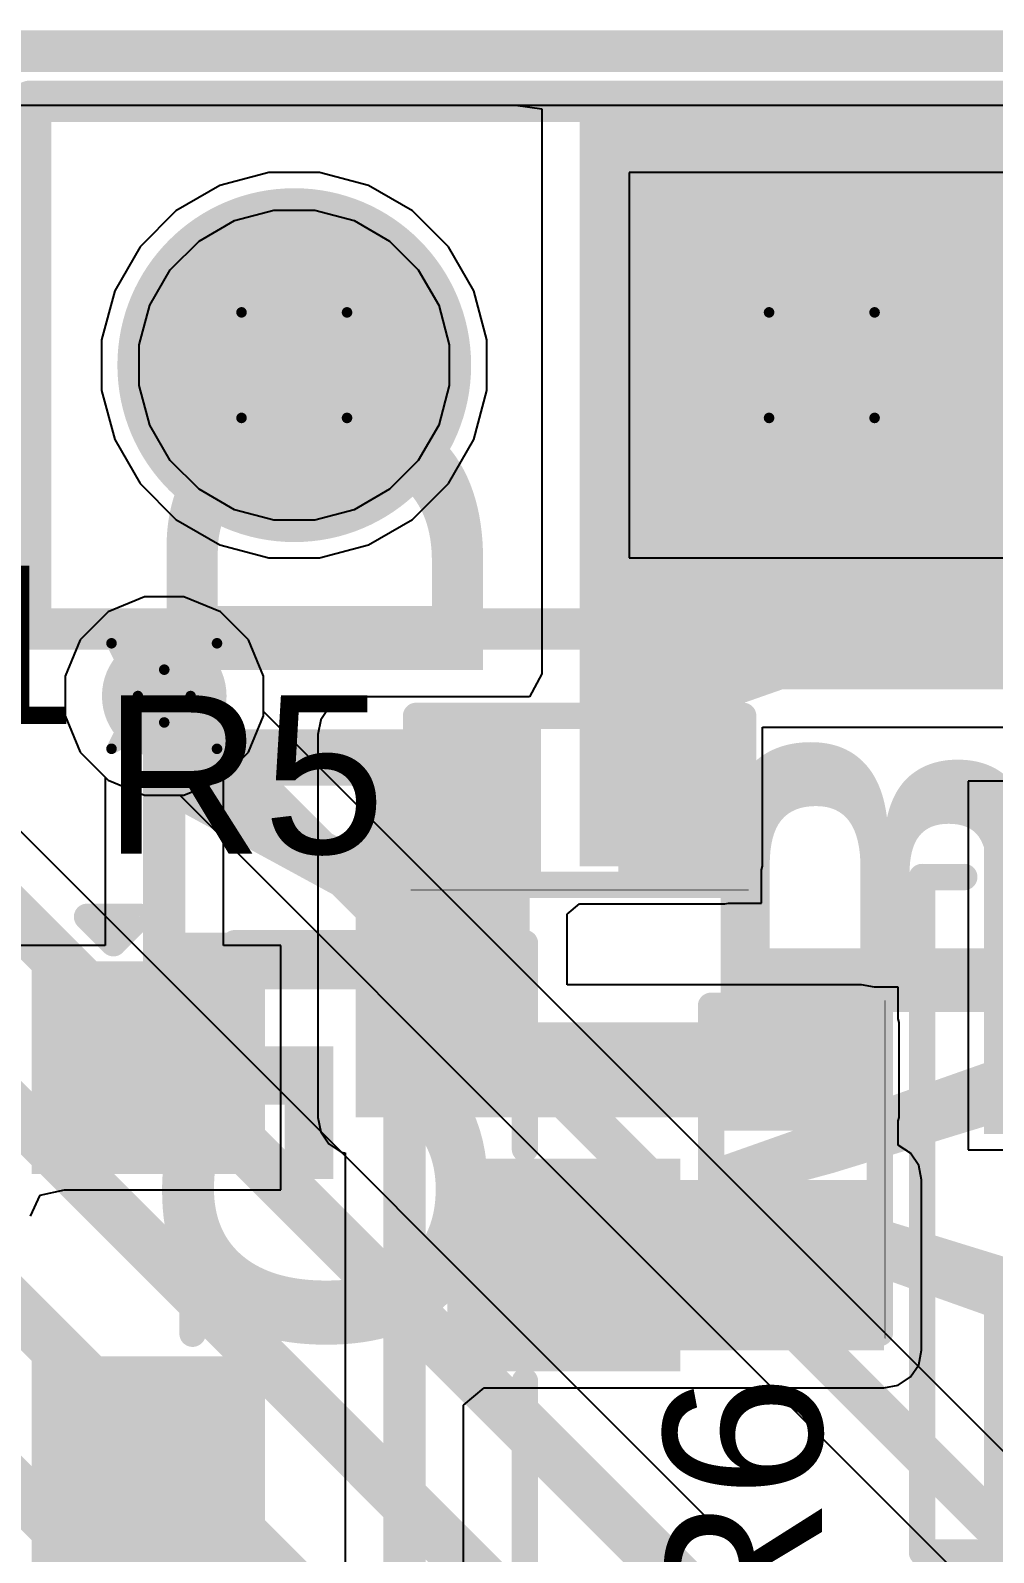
# Model space of a CAD drawing. Header units: inches. Extents: x -3 to 289, y -11 to 89.
# Drawn here: x 95.04 to 99.68, y 33.29 to 40.62 of the extents above; entities that cross this region are included whole.
import ezdxf

# ---------------------------------------------------------------- set-up
doc = ezdxf.new("R2010")
doc.units = ezdxf.units.IN
for name, color, linetype in [('Board Cutout', 216, 'Continuous'), ('Bottom Layer', 5, 'Continuous'), ('Bottom Overlay', 54, 'Continuous'), ('Bottom Solder', 6, 'Continuous'), ('Drill Drawing', 1, 'Continuous'), ('Layer 1', 16, 'Continuous'), ('Layer 2', 76, 'Continuous'), ('Multi-Layer', 9, 'Continuous'), ('Pad Holes', 156, 'Continuous'), ('Top Layer', 1, 'Continuous'), ('Top Overlay', 2, 'Continuous'), ('Top Paste', 8, 'Continuous'), ('Top Solder', 216, 'Continuous'), ('Via Holes', 16, 'Continuous')]:
    doc.layers.add(name, color=color, linetype=linetype)
doc.styles.add('Arial', font='', dxfattribs={"height": 0.2})
doc.styles.add('Arial_Bold', font='', dxfattribs={"height": 0.2})
doc.styles.get('Arial').set_extended_font_data('Arial')
doc.styles.get('Arial_Bold').set_extended_font_data('Arial', bold=True)

# ---------------------------------------------------------------- blocks, each defined once
blk = doc.blocks.new('R___0402_62')
at = {"layer": 'Top Layer'}
for points in [[(-0.6985, -0.3175), (-0.6985, 0.3175), (-0.2413, 0.3175), (-0.2413, -0.3175)], [(0.2413, -0.3175), (0.2413, 0.3175), (0.6985, 0.3175), (0.6985, -0.3175)]]:
    blk.add_hatch(color=1, dxfattribs=at).paths.add_polyline_path(points)
at = {"layer": 'Top Paste'}
for points in [[(-0.6985, -0.3175), (-0.6985, 0.3175), (-0.2413, 0.3175), (-0.2413, -0.3175)], [(0.2413, -0.3175), (0.2413, 0.3175), (0.6985, 0.3175), (0.6985, -0.3175)]]:
    blk.add_hatch(color=8, dxfattribs=at).paths.add_polyline_path(points)
at = {"layer": 'Top Solder'}
for points in [[(-0.7535, -0.3725), (-0.7535, 0.3725), (-0.1863, 0.3725), (-0.1863, -0.3725)], [(0.1863, -0.3725), (0.1863, 0.3725), (0.7535, 0.3725), (0.7535, -0.3725)]]:
    blk.add_hatch(color=216, dxfattribs=at).paths.add_polyline_path(points)
at = {"layer": 'Top Overlay'}
for points in [[(-0.7874, 0.4064, 0.127, 0.127, 0), (0.7874, 0.4064, 0.127, 0.127, 0)], [(-0.7874, 0.4064, 0.127, 0.127, 0), (-0.7874, -0.4064, 0.127, 0.127, 0)], [(0.7874, 0.4064, 0.127, 0.127, 0), (0.7874, -0.4064, 0.127, 0.127, 0)], [(-0.7874, -0.4064, 0.127, 0.127, 0), (0.7874, -0.4064, 0.127, 0.127, 0)], [(-0.8128, -0.4318, 0.00323, 0.00323, 0), (0.8128, -0.4318, 0.00323, 0.00323, 0)]]:
    blk.add_lwpolyline(points, format="xyseb", dxfattribs=at)
for points in [[(-0.8191, 0.4064, 0.0635, 0.0635, 1), (-0.7556, 0.4064, 0.0635, 0.0635, 1)], [(-0.8191, 0.4064, 0.0635, 0.0635, 1), (-0.7556, 0.4064, 0.0635, 0.0635, 1)], [(0.7556, 0.4064, 0.0635, 0.0635, 1), (0.8191, 0.4064, 0.0635, 0.0635, 1)], [(0.7556, 0.4064, 0.0635, 0.0635, 1), (0.8191, 0.4064, 0.0635, 0.0635, 1)], [(-0.8191, -0.4064, 0.0635, 0.0635, 1), (-0.7556, -0.4064, 0.0635, 0.0635, 1)], [(-0.8191, -0.4064, 0.0635, 0.0635, 1), (-0.7556, -0.4064, 0.0635, 0.0635, 1)], [(0.7556, -0.4064, 0.0635, 0.0635, 1), (0.8191, -0.4064, 0.0635, 0.0635, 1)], [(0.7556, -0.4064, 0.0635, 0.0635, 1), (0.8191, -0.4064, 0.0635, 0.0635, 1)], [(-0.8136, -0.4318, 0.00161, 0.00161, 1), (-0.812, -0.4318, 0.00161, 0.00161, 1)], [(0.812, -0.4318, 0.00161, 0.00161, 1), (0.8136, -0.4318, 0.00161, 0.00161, 1)]]:
    blk.add_lwpolyline(points, format="xyseb", close=True, dxfattribs=at)
blk = doc.blocks.new('R___0402_63')
at = {"layer": 'Top Layer'}
for points in [[(-0.6985, -0.3175), (-0.6985, 0.3175), (-0.2413, 0.3175), (-0.2413, -0.3175)], [(0.2413, -0.3175), (0.2413, 0.3175), (0.6985, 0.3175), (0.6985, -0.3175)]]:
    blk.add_hatch(color=1, dxfattribs=at).paths.add_polyline_path(points)
at = {"layer": 'Top Paste'}
for points in [[(-0.6985, -0.3175), (-0.6985, 0.3175), (-0.2413, 0.3175), (-0.2413, -0.3175)], [(0.2413, -0.3175), (0.2413, 0.3175), (0.6985, 0.3175), (0.6985, -0.3175)]]:
    blk.add_hatch(color=8, dxfattribs=at).paths.add_polyline_path(points)
at = {"layer": 'Top Solder'}
for points in [[(-0.7535, -0.3725), (-0.7535, 0.3725), (-0.1863, 0.3725), (-0.1863, -0.3725)], [(0.1863, -0.3725), (0.1863, 0.3725), (0.7535, 0.3725), (0.7535, -0.3725)]]:
    blk.add_hatch(color=216, dxfattribs=at).paths.add_polyline_path(points)
at = {"layer": 'Top Overlay'}
for points in [[(-0.7874, 0.4064, 0.127, 0.127, 0), (0.7874, 0.4064, 0.127, 0.127, 0)], [(-0.7874, -0.4064, 0.127, 0.127, 0), (-0.7874, 0.4064, 0.127, 0.127, 0)], [(0.7874, -0.4064, 0.127, 0.127, 0), (0.7874, 0.4064, 0.127, 0.127, 0)], [(-0.7874, -0.4064, 0.127, 0.127, 0), (0.7874, -0.4064, 0.127, 0.127, 0)], [(-0.8128, -0.4318, 0.00323, 0.00323, 0), (0.8128, -0.4318, 0.00323, 0.00323, 0)]]:
    blk.add_lwpolyline(points, format="xyseb", dxfattribs=at)
for points in [[(-0.8191, 0.4064, 0.0635, 0.0635, 1), (-0.7556, 0.4064, 0.0635, 0.0635, 1)], [(-0.8191, 0.4064, 0.0635, 0.0635, 1), (-0.7556, 0.4064, 0.0635, 0.0635, 1)], [(0.7556, 0.4064, 0.0635, 0.0635, 1), (0.8191, 0.4064, 0.0635, 0.0635, 1)], [(0.7556, 0.4064, 0.0635, 0.0635, 1), (0.8191, 0.4064, 0.0635, 0.0635, 1)], [(-0.8191, -0.4064, 0.0635, 0.0635, 1), (-0.7556, -0.4064, 0.0635, 0.0635, 1)], [(-0.8191, -0.4064, 0.0635, 0.0635, 1), (-0.7556, -0.4064, 0.0635, 0.0635, 1)], [(0.7556, -0.4064, 0.0635, 0.0635, 1), (0.8191, -0.4064, 0.0635, 0.0635, 1)], [(0.7556, -0.4064, 0.0635, 0.0635, 1), (0.8191, -0.4064, 0.0635, 0.0635, 1)], [(-0.8136, -0.4318, 0.00161, 0.00161, 1), (-0.812, -0.4318, 0.00161, 0.00161, 1)], [(0.812, -0.4318, 0.00161, 0.00161, 1), (0.8136, -0.4318, 0.00161, 0.00161, 1)]]:
    blk.add_lwpolyline(points, format="xyseb", close=True, dxfattribs=at)
blk = doc.blocks.new('SOT_23_71')
at = {"layer": 'Top Layer'}
for points in [[(-0.41, 1.46), (0.41, 1.46), (0.41, 0.54), (-0.41, 0.54)], [(-1.36, -0.54), (-0.54, -0.54), (-0.54, -1.46), (-1.36, -1.46)], [(0.54, -0.54), (1.36, -0.54), (1.36, -1.46), (0.54, -1.46)]]:
    blk.add_hatch(color=1, dxfattribs=at).paths.add_polyline_path(points)
at = {"layer": 'Top Paste'}
for points in [[(-0.41, 1.46), (0.41, 1.46), (0.41, 0.54), (-0.41, 0.54)], [(-1.36, -0.54), (-0.54, -0.54), (-0.54, -1.46), (-1.36, -1.46)], [(0.54, -0.54), (1.36, -0.54), (1.36, -1.46), (0.54, -1.46)]]:
    blk.add_hatch(color=8, dxfattribs=at).paths.add_polyline_path(points)
at = {"layer": 'Top Solder'}
for points in [[(-0.5116, 1.5616), (0.5116, 1.5616), (0.5116, 0.4384), (-0.5116, 0.4384)], [(-1.4616, -0.4384), (-0.4384, -0.4384), (-0.4384, -1.5616), (-1.4616, -1.5616)], [(0.4384, -0.4384), (1.4616, -0.4384), (1.4616, -1.5616), (0.4384, -1.5616)]]:
    blk.add_hatch(color=216, dxfattribs=at).paths.add_polyline_path(points)
at = {"layer": 'Top Overlay'}
for points in [[(-0.5588, 0.8128, 0.127, 0.127, 0), (-1.5494, 0.8128, 0.127, 0.127, 0)], [(-1.5494, -0.5842, 0.127, 0.127, 0), (-1.5494, 0.8128, 0.127, 0.127, 0)], [(1.5494, 0.8128, 0.127, 0.127, 0), (0.5588, 0.8128, 0.127, 0.127, 0)], [(1.5494, -0.5842, 0.127, 0.127, 0), (1.5494, 0.8128, 0.127, 0.127, 0)], [(0.3302, -0.7874, 0.127, 0.127, 0), (-0.3302, -0.7874, 0.127, 0.127, 0)], [(-1.6764, -1.2954, 0.127, 0.127, 0), (-1.6764, -1.0414, 0.127, 0.127, 0)], [(-1.5494, -1.1684, 0.127, 0.127, 0), (-1.6764, -1.0414, 0.127, 0.127, 0)], [(-1.6764, -1.2954, 0.127, 0.127, 0), (-1.5494, -1.1684, 0.127, 0.127, 0)]]:
    blk.add_lwpolyline(points, format="xyseb", dxfattribs=at)
for points in [[(-1.5812, 0.8128, 0.0635, 0.0635, 1), (-1.5176, 0.8128, 0.0635, 0.0635, 1)], [(-1.5812, 0.8128, 0.0635, 0.0635, 1), (-1.5176, 0.8128, 0.0635, 0.0635, 1)], [(-0.5905, 0.8128, 0.0635, 0.0635, 1), (-0.5271, 0.8128, 0.0635, 0.0635, 1)], [(0.5271, 0.8128, 0.0635, 0.0635, 1), (0.5905, 0.8128, 0.0635, 0.0635, 1)], [(1.5176, 0.8128, 0.0635, 0.0635, 1), (1.5812, 0.8128, 0.0635, 0.0635, 1)], [(1.5176, 0.8128, 0.0635, 0.0635, 1), (1.5812, 0.8128, 0.0635, 0.0635, 1)], [(-1.5812, -0.5842, 0.0635, 0.0635, 1), (-1.5176, -0.5842, 0.0635, 0.0635, 1)], [(1.5176, -0.5842, 0.0635, 0.0635, 1), (1.5812, -0.5842, 0.0635, 0.0635, 1)], [(-0.3619, -0.7874, 0.0635, 0.0635, 1), (-0.2984, -0.7874, 0.0635, 0.0635, 1)], [(0.2984, -0.7874, 0.0635, 0.0635, 1), (0.3619, -0.7874, 0.0635, 0.0635, 1)], [(-1.7082, -1.0414, 0.0635, 0.0635, 1), (-1.6446, -1.0414, 0.0635, 0.0635, 1)], [(-1.7082, -1.0414, 0.0635, 0.0635, 1), (-1.6446, -1.0414, 0.0635, 0.0635, 1)], [(-1.5812, -1.1684, 0.0635, 0.0635, 1), (-1.5176, -1.1684, 0.0635, 0.0635, 1)], [(-1.5812, -1.1684, 0.0635, 0.0635, 1), (-1.5176, -1.1684, 0.0635, 0.0635, 1)], [(-1.7082, -1.2954, 0.0635, 0.0635, 1), (-1.6446, -1.2954, 0.0635, 0.0635, 1)], [(-1.7082, -1.2954, 0.0635, 0.0635, 1), (-1.6446, -1.2954, 0.0635, 0.0635, 1)]]:
    blk.add_lwpolyline(points, format="xyseb", close=True, dxfattribs=at)
blk = doc.blocks.new('HDR1X2__87')
at = {"layer": 'Bottom Layer'}
blk.add_hatch(color=5, dxfattribs=at).paths.add_polyline_path([(-0.75, 0.75), (0.75, 0.75), (0.75, -0.75), (-0.75, -0.75)])
h = blk.add_hatch(color=5, dxfattribs=at)
edge = h.paths.add_edge_path()
edge.add_arc((2.54, 0), 0.75, 0, 360)
at = {"layer": 'Bottom Solder'}
blk.add_hatch(color=6, dxfattribs=at).paths.add_polyline_path([(-0.8516, 0.8516), (0.8516, 0.8516), (0.8516, -0.8516), (-0.8516, -0.8516)])
h = blk.add_hatch(color=6, dxfattribs=at)
edge = h.paths.add_edge_path()
edge.add_arc((2.54, 0), 0.8516, 0, 360)
at = {"layer": 'Layer 1'}
blk.add_hatch(color=16, dxfattribs=at).paths.add_polyline_path([(-0.75, 0.75), (0.75, 0.75), (0.75, -0.75), (-0.75, -0.75)])
h = blk.add_hatch(color=16, dxfattribs=at)
edge = h.paths.add_edge_path()
edge.add_arc((2.54, 0), 0.75, 0, 360)
at = {"layer": 'Layer 2'}
blk.add_hatch(color=76, dxfattribs=at).paths.add_polyline_path([(-0.75, 0.75), (0.75, 0.75), (0.75, -0.75), (-0.75, -0.75)])
h = blk.add_hatch(color=76, dxfattribs=at)
edge = h.paths.add_edge_path()
edge.add_arc((2.54, 0), 0.75, 0, 360)
at = {"layer": 'Multi-Layer'}
blk.add_hatch(color=9, dxfattribs=at).paths.add_polyline_path([(-0.75, 0.75), (0.75, 0.75), (0.75, -0.75), (-0.75, -0.75)])
h = blk.add_hatch(color=9, dxfattribs=at)
edge = h.paths.add_edge_path()
edge.add_arc((2.54, 0), 0.75, 0, 360)
at = {"layer": 'Pad Holes'}
h = blk.add_hatch(color=7, dxfattribs=at)
edge = h.paths.add_edge_path()
edge.add_arc((0, 0), 0.45, 0, 360)
h = blk.add_hatch(color=7, dxfattribs=at)
edge = h.paths.add_edge_path()
edge.add_arc((2.54, 0), 0.45, 0, 360)
at = {"layer": 'Top Layer'}
blk.add_hatch(color=1, dxfattribs=at).paths.add_polyline_path([(-0.75, 0.75), (0.75, 0.75), (0.75, -0.75), (-0.75, -0.75)])
h = blk.add_hatch(color=1, dxfattribs=at)
edge = h.paths.add_edge_path()
edge.add_arc((2.54, 0), 0.75, 0, 360)
at = {"layer": 'Top Solder'}
blk.add_hatch(color=216, dxfattribs=at).paths.add_polyline_path([(-0.8516, 0.8516), (0.8516, 0.8516), (0.8516, -0.8516), (-0.8516, -0.8516)])
h = blk.add_hatch(color=216, dxfattribs=at)
edge = h.paths.add_edge_path()
edge.add_arc((2.54, 0), 0.8516, 0, 360)
at = {"layer": 'Top Overlay'}
for points in [[(-1.27, 1.27, 0.2, 0.2, 0), (-1.27, -1.27, 0.2, 0.2, 0)], [(3.81, 1.27, 0.2, 0.2, 0), (-1.27, 1.27, 0.2, 0.2, 0)], [(3.81, 1.27, 0.2, 0.2, 0), (3.81, -1.27, 0.2, 0.2, 0)], [(3.81, -1.27, 0.2, 0.2, 0), (-1.27, -1.27, 0.2, 0.2, 0)]]:
    blk.add_lwpolyline(points, format="xyseb", dxfattribs=at)
for points in [[(-1.32, 1.27, 0.1, 0.1, 1), (-1.22, 1.27, 0.1, 0.1, 1)], [(-1.32, 1.27, 0.1, 0.1, 1), (-1.22, 1.27, 0.1, 0.1, 1)], [(3.76, 1.27, 0.1, 0.1, 1), (3.86, 1.27, 0.1, 0.1, 1)], [(3.76, 1.27, 0.1, 0.1, 1), (3.86, 1.27, 0.1, 0.1, 1)], [(-1.32, -1.27, 0.1, 0.1, 1), (-1.22, -1.27, 0.1, 0.1, 1)], [(-1.32, -1.27, 0.1, 0.1, 1), (-1.22, -1.27, 0.1, 0.1, 1)], [(3.76, -1.27, 0.1, 0.1, 1), (3.86, -1.27, 0.1, 0.1, 1)], [(3.76, -1.27, 0.1, 0.1, 1), (3.86, -1.27, 0.1, 0.1, 1)]]:
    blk.add_lwpolyline(points, format="xyseb", close=True, dxfattribs=at)
blk = doc.blocks.new('C____A_145')
at = {"layer": 'Top Layer'}
for points in [[(-1.91, 0.565), (-0.49, 0.565), (-0.49, -0.565), (-1.91, -0.565)], [(0.49, 0.565), (1.91, 0.565), (1.91, -0.565), (0.49, -0.565)]]:
    blk.add_hatch(color=1, dxfattribs=at).paths.add_polyline_path(points)
at = {"layer": 'Top Paste'}
for points in [[(-1.91, 0.565), (-0.49, 0.565), (-0.49, -0.565), (-1.91, -0.565)], [(0.49, 0.565), (1.91, 0.565), (1.91, -0.565), (0.49, -0.565)]]:
    blk.add_hatch(color=8, dxfattribs=at).paths.add_polyline_path(points)
at = {"layer": 'Top Solder'}
for points in [[(-2.0116, 0.6666), (-0.3884, 0.6666), (-0.3884, -0.6666), (-2.0116, -0.6666)], [(0.3884, 0.6666), (2.0116, 0.6666), (2.0116, -0.6666), (0.3884, -0.6666)]]:
    blk.add_hatch(color=216, dxfattribs=at).paths.add_polyline_path(points)
at = {"layer": 'Top Overlay'}
for points in [[(1.6256, 0.9652, 0.127, 0.127, 0), (-1.6256, 0.9652, 0.127, 0.127, 0)], [(-1.6256, 0.762, 0.127, 0.127, 0), (-1.6256, 0.9652, 0.127, 0.127, 0)], [(1.6256, 0.7112, 0.127, 0.127, 0), (1.6256, 0.9652, 0.127, 0.127, 0)], [(-2.4192, -0.2746, 0.2, 0.2, 0), (-2.4192, 0.3254, 0.2, 0.2, 0)], [(-2.1192, 0.0254, 0.2, 0.2, 0), (-2.7192, 0.0254, 0.2, 0.2, 0)], [(1.6256, -0.9652, 0.127, 0.127, 0), (1.6256, -0.7112, 0.127, 0.127, 0)], [(-1.6256, -0.9652, 0.127, 0.127, 0), (-1.6256, -0.762, 0.127, 0.127, 0)], [(1.6256, -0.9652, 0.127, 0.127, 0), (-1.6256, -0.9652, 0.127, 0.127, 0)]]:
    blk.add_lwpolyline(points, format="xyseb", dxfattribs=at)
for points in [[(-1.6574, 0.9652, 0.0635, 0.0635, 1), (-1.5938, 0.9652, 0.0635, 0.0635, 1)], [(-1.6574, 0.9652, 0.0635, 0.0635, 1), (-1.5938, 0.9652, 0.0635, 0.0635, 1)], [(1.5938, 0.9652, 0.0635, 0.0635, 1), (1.6574, 0.9652, 0.0635, 0.0635, 1)], [(1.5938, 0.9652, 0.0635, 0.0635, 1), (1.6574, 0.9652, 0.0635, 0.0635, 1)], [(-1.6574, 0.762, 0.0635, 0.0635, 1), (-1.5938, 0.762, 0.0635, 0.0635, 1)], [(1.5938, 0.7112, 0.0635, 0.0635, 1), (1.6574, 0.7112, 0.0635, 0.0635, 1)], [(-2.4692, 0.3254, 0.1, 0.1, 1), (-2.3692, 0.3254, 0.1, 0.1, 1)], [(-2.7692, 0.0254, 0.1, 0.1, 1), (-2.6692, 0.0254, 0.1, 0.1, 1)], [(-2.1692, 0.0254, 0.1, 0.1, 1), (-2.0692, 0.0254, 0.1, 0.1, 1)], [(-2.4692, -0.2746, 0.1, 0.1, 1), (-2.3692, -0.2746, 0.1, 0.1, 1)], [(1.5938, -0.7112, 0.0635, 0.0635, 1), (1.6574, -0.7112, 0.0635, 0.0635, 1)], [(-1.6574, -0.762, 0.0635, 0.0635, 1), (-1.5938, -0.762, 0.0635, 0.0635, 1)], [(-1.6574, -0.9652, 0.0635, 0.0635, 1), (-1.5938, -0.9652, 0.0635, 0.0635, 1)], [(-1.6574, -0.9652, 0.0635, 0.0635, 1), (-1.5938, -0.9652, 0.0635, 0.0635, 1)], [(1.5938, -0.9652, 0.0635, 0.0635, 1), (1.6574, -0.9652, 0.0635, 0.0635, 1)], [(1.5938, -0.9652, 0.0635, 0.0635, 1), (1.6574, -0.9652, 0.0635, 0.0635, 1)]]:
    blk.add_lwpolyline(points, format="xyseb", close=True, dxfattribs=at)

msp = doc.modelspace()

# ---------------------------------------------------------------- hatches: boundary and pattern name
at = {"layer": 'Bottom Layer'}
h = msp.add_hatch(color=5, dxfattribs=at)
edge = h.paths.add_edge_path()
edge.add_arc((95.6875, 37.416), 0.3, 0, 360)
at = {"layer": 'Layer 1'}
h = msp.add_hatch(color=16, dxfattribs=at)
edge = h.paths.add_edge_path()
edge.add_arc((95.6875, 37.416), 0.3, 0, 360)
at = {"layer": 'Layer 2'}
h = msp.add_hatch(color=76, dxfattribs=at)
edge = h.paths.add_edge_path()
edge.add_arc((95.6875, 37.416), 0.3, 0, 360)
at = {"layer": 'Top Layer'}
for points in [[(97.6875, 36.5966), (98.386, 36.5966), (98.386, 40.2608), (97.6875, 40.2608)], [(97.6875, 37.4482), (105.1781, 37.4482), (105.1781, 40.2608), (97.6875, 40.2608)], [(96.6087, 35.7056), (97.4462, 35.7056), (97.4462, 37.2316), (96.6087, 37.2316)], [(96.6087, 35.3881), (99.044, 35.3881), (99.044, 35.8453), (96.6087, 35.8453)], [(97.2275, 34.2669), (99.1523, 34.2669), (99.1523, 35.0869), (97.2275, 35.0869)]]:
    msp.add_hatch(color=1, dxfattribs=at).paths.add_polyline_path(points)
h = msp.add_hatch(color=1, dxfattribs=at)
edge = h.paths.add_edge_path()
edge.add_arc((95.6875, 37.416), 0.3, 0, 360)
at = {"layer": 'Via Holes'}
h = msp.add_hatch(color=7, dxfattribs=at)
edge = h.paths.add_edge_path()
edge.add_arc((95.6875, 37.416), 0.15, 0, 360)

# ---------------------------------------------------------------- linework, layer by layer
at = {"layer": 'Board Cutout'}
msp.add_lwpolyline([(92.5402, 40.5198, 0.2, 0.2, 0), (123.0575, 40.5198, 0.2, 0.2, 0)], format="xyseb", dxfattribs=at)
at = {"layer": 'Bottom Layer'}
for p, q in [((92.6475, 40.2608), (114.0942, 40.2608)), ((96.1913, 39.9365), (95.9554, 39.8733)), ((96.4356, 39.9365), (96.1913, 39.9365)), ((96.6716, 39.8733), (96.4356, 39.9365)), ((99.7813, 39.9365), (97.9257, 39.9365)), ((97.9257, 39.9365), (97.9257, 38.0809)), ((95.9554, 39.8733), (95.7438, 39.7511)), ((96.8832, 39.7511), (96.6716, 39.8733)), ((95.7438, 39.7511), (95.571, 39.5784)), ((96.0253, 39.7044), (96.2152, 39.7552)), ((96.2152, 39.7552), (96.4118, 39.7552)), ((96.4118, 39.7552), (96.6016, 39.7044)), ((97.0559, 39.5784), (96.8832, 39.7511)), ((95.8551, 39.6061), (96.0253, 39.7044)), ((96.6016, 39.7044), (96.7718, 39.6061)), ((95.571, 39.5784), (95.4489, 39.3668)), ((95.7161, 39.4671), (95.8551, 39.6061)), ((96.7718, 39.6061), (96.9108, 39.4671)), ((97.178, 39.3668), (97.0559, 39.5784)), ((95.6178, 39.2969), (95.7161, 39.4671)), ((96.9108, 39.4671), (97.0091, 39.2969)), ((95.4489, 39.3668), (95.3857, 39.1309)), ((97.2413, 39.1309), (97.178, 39.3668)), ((95.567, 39.107), (95.6178, 39.2969)), ((97.0091, 39.2969), (97.06, 39.107)), ((95.3857, 39.1309), (95.3857, 38.8866)), ((97.2413, 38.8866), (97.2413, 39.1309)), ((95.567, 38.9104), (95.567, 39.107)), ((97.06, 39.107), (97.06, 38.9104)), ((95.6178, 38.7206), (95.567, 38.9104)), ((97.06, 38.9104), (97.0091, 38.7206)), ((95.3857, 38.8866), (95.4489, 38.6506)), ((97.178, 38.6506), (97.2413, 38.8866)), ((95.7161, 38.5503), (95.6178, 38.7206)), ((97.0091, 38.7206), (96.9108, 38.5503)), ((95.4489, 38.6506), (95.571, 38.439)), ((97.0559, 38.439), (97.178, 38.6506)), ((95.8551, 38.4114), (95.7161, 38.5503)), ((96.9108, 38.5503), (96.7718, 38.4114)), ((95.571, 38.439), (95.7438, 38.2663)), ((96.0253, 38.3131), (95.8551, 38.4114)), ((96.7718, 38.4114), (96.6016, 38.3131)), ((96.8832, 38.2663), (97.0559, 38.439)), ((95.7438, 38.2663), (95.9554, 38.1441)), ((96.2152, 38.2622), (96.0253, 38.3131)), ((96.4118, 38.2622), (96.2152, 38.2622)), ((96.6016, 38.3131), (96.4118, 38.2622)), ((96.6716, 38.1441), (96.8832, 38.2663)), ((95.9554, 38.1441), (96.1913, 38.0809)), ((96.4356, 38.0809), (96.6716, 38.1441)), ((96.1913, 38.0809), (96.4356, 38.0809)), ((97.9257, 38.0809), (99.7813, 38.0809)), ((95.5925, 37.8938), (95.4168, 37.8211)), ((95.7825, 37.8938), (95.5925, 37.8938)), ((95.9581, 37.8211), (95.7825, 37.8938)), ((95.4168, 37.8211), (95.2824, 37.6867)), ((96.0926, 37.6867), (95.9581, 37.8211)), ((95.2824, 37.6867), (95.2097, 37.5111)), ((96.1653, 37.5111), (96.0926, 37.6867)), ((95.2097, 37.5111), (95.2097, 37.321)), ((96.1653, 37.321), (96.1653, 37.5111)), ((95.2097, 37.321), (95.2824, 37.1454)), ((96.0926, 37.1454), (96.1653, 37.321)), ((95.2824, 37.1454), (95.4168, 37.011)), ((95.9581, 37.011), (96.0926, 37.1454)), ((95.4168, 37.011), (95.5925, 36.9382)), ((95.7825, 36.9382), (95.9581, 37.011)), ((95.5925, 36.9382), (95.7825, 36.9382))]:
    msp.add_line(p, q, dxfattribs=at)
at = {"layer": 'Drill Drawing'}
for points in [[(96.0595, 39.2627, 0.0508, 0.0508, 0), (96.5675, 39.2627, 0.0508, 0.0508, 0)], [(96.0595, 38.7547, 0.0508, 0.0508, 0), (96.0595, 39.2627, 0.0508, 0.0508, 0)], [(96.5675, 38.7547, 0.0508, 0.0508, 0), (96.5675, 39.2627, 0.0508, 0.0508, 0)], [(98.5995, 39.2627, 0.0508, 0.0508, 0), (99.1075, 39.2627, 0.0508, 0.0508, 0)], [(98.5995, 38.7547, 0.0508, 0.0508, 0), (98.5995, 39.2627, 0.0508, 0.0508, 0)], [(99.1075, 38.7547, 0.0508, 0.0508, 0), (99.1075, 39.2627, 0.0508, 0.0508, 0)], [(96.0595, 38.7547, 0.0508, 0.0508, 0), (96.5675, 38.7547, 0.0508, 0.0508, 0)], [(98.5995, 38.7547, 0.0508, 0.0508, 0), (99.1075, 38.7547, 0.0508, 0.0508, 0)], [(95.4335, 37.67, 0.0508, 0.0508, 0), (95.6875, 37.543, 0.0508, 0.0508, 0)], [(95.4335, 37.67, 0.0508, 0.0508, 0), (95.5605, 37.416, 0.0508, 0.0508, 0)], [(95.6875, 37.543, 0.0508, 0.0508, 0), (95.9415, 37.67, 0.0508, 0.0508, 0)], [(95.8145, 37.416, 0.0508, 0.0508, 0), (95.9415, 37.67, 0.0508, 0.0508, 0)], [(95.4335, 37.162, 0.0508, 0.0508, 0), (95.5605, 37.416, 0.0508, 0.0508, 0)], [(95.8145, 37.416, 0.0508, 0.0508, 0), (95.9415, 37.162, 0.0508, 0.0508, 0)], [(95.4335, 37.162, 0.0508, 0.0508, 0), (95.6875, 37.289, 0.0508, 0.0508, 0)], [(95.6875, 37.289, 0.0508, 0.0508, 0), (95.9415, 37.162, 0.0508, 0.0508, 0)]]:
    msp.add_lwpolyline(points, format="xyseb", dxfattribs=at)
for points in [[(96.0468, 39.2627, 0.0254, 0.0254, 1), (96.0722, 39.2627, 0.0254, 0.0254, 1)], [(96.0468, 39.2627, 0.0254, 0.0254, 1), (96.0722, 39.2627, 0.0254, 0.0254, 1)], [(96.5548, 39.2627, 0.0254, 0.0254, 1), (96.5802, 39.2627, 0.0254, 0.0254, 1)], [(96.5548, 39.2627, 0.0254, 0.0254, 1), (96.5802, 39.2627, 0.0254, 0.0254, 1)], [(98.5868, 39.2627, 0.0254, 0.0254, 1), (98.6122, 39.2627, 0.0254, 0.0254, 1)], [(98.5868, 39.2627, 0.0254, 0.0254, 1), (98.6122, 39.2627, 0.0254, 0.0254, 1)], [(99.0948, 39.2627, 0.0254, 0.0254, 1), (99.1202, 39.2627, 0.0254, 0.0254, 1)], [(99.0948, 39.2627, 0.0254, 0.0254, 1), (99.1202, 39.2627, 0.0254, 0.0254, 1)], [(96.0468, 38.7547, 0.0254, 0.0254, 1), (96.0722, 38.7547, 0.0254, 0.0254, 1)], [(96.0468, 38.7547, 0.0254, 0.0254, 1), (96.0722, 38.7547, 0.0254, 0.0254, 1)], [(96.5548, 38.7547, 0.0254, 0.0254, 1), (96.5802, 38.7547, 0.0254, 0.0254, 1)], [(96.5548, 38.7547, 0.0254, 0.0254, 1), (96.5802, 38.7547, 0.0254, 0.0254, 1)], [(98.5868, 38.7547, 0.0254, 0.0254, 1), (98.6122, 38.7547, 0.0254, 0.0254, 1)], [(98.5868, 38.7547, 0.0254, 0.0254, 1), (98.6122, 38.7547, 0.0254, 0.0254, 1)], [(99.0948, 38.7547, 0.0254, 0.0254, 1), (99.1202, 38.7547, 0.0254, 0.0254, 1)], [(99.0948, 38.7547, 0.0254, 0.0254, 1), (99.1202, 38.7547, 0.0254, 0.0254, 1)], [(95.4208, 37.67, 0.0254, 0.0254, 1), (95.4462, 37.67, 0.0254, 0.0254, 1)], [(95.4208, 37.67, 0.0254, 0.0254, 1), (95.4462, 37.67, 0.0254, 0.0254, 1)], [(95.9288, 37.67, 0.0254, 0.0254, 1), (95.9542, 37.67, 0.0254, 0.0254, 1)], [(95.9288, 37.67, 0.0254, 0.0254, 1), (95.9542, 37.67, 0.0254, 0.0254, 1)], [(95.6748, 37.543, 0.0254, 0.0254, 1), (95.7002, 37.543, 0.0254, 0.0254, 1)], [(95.6748, 37.543, 0.0254, 0.0254, 1), (95.7002, 37.543, 0.0254, 0.0254, 1)], [(95.5478, 37.416, 0.0254, 0.0254, 1), (95.5732, 37.416, 0.0254, 0.0254, 1)], [(95.5478, 37.416, 0.0254, 0.0254, 1), (95.5732, 37.416, 0.0254, 0.0254, 1)], [(95.8018, 37.416, 0.0254, 0.0254, 1), (95.8272, 37.416, 0.0254, 0.0254, 1)], [(95.8018, 37.416, 0.0254, 0.0254, 1), (95.8272, 37.416, 0.0254, 0.0254, 1)], [(95.6748, 37.289, 0.0254, 0.0254, 1), (95.7002, 37.289, 0.0254, 0.0254, 1)], [(95.6748, 37.289, 0.0254, 0.0254, 1), (95.7002, 37.289, 0.0254, 0.0254, 1)], [(95.4208, 37.162, 0.0254, 0.0254, 1), (95.4462, 37.162, 0.0254, 0.0254, 1)], [(95.4208, 37.162, 0.0254, 0.0254, 1), (95.4462, 37.162, 0.0254, 0.0254, 1)], [(95.9288, 37.162, 0.0254, 0.0254, 1), (95.9542, 37.162, 0.0254, 0.0254, 1)], [(95.9288, 37.162, 0.0254, 0.0254, 1), (95.9542, 37.162, 0.0254, 0.0254, 1)]]:
    msp.add_lwpolyline(points, format="xyseb", close=True, dxfattribs=at)
at = {"layer": 'Layer 1'}
for p, q in [((92.6475, 40.2608), (114.0942, 40.2608)), ((99.7813, 39.9365), (97.9257, 39.9365)), ((97.9257, 39.9365), (97.9257, 38.0809)), ((97.9257, 38.0809), (99.7813, 38.0809)), ((95.5925, 37.8938), (95.4168, 37.8211)), ((95.7825, 37.8938), (95.5925, 37.8938)), ((95.9581, 37.8211), (95.7825, 37.8938)), ((95.4168, 37.8211), (95.2824, 37.6867)), ((96.0926, 37.6867), (95.9581, 37.8211)), ((95.2824, 37.6867), (95.2097, 37.5111)), ((96.1653, 37.5111), (96.0926, 37.6867)), ((95.2097, 37.5111), (95.2097, 37.321)), ((96.1653, 37.3411), (96.1653, 37.5111)), ((95.2097, 37.321), (95.2824, 37.1454)), ((100.6504, 32.856), (96.1653, 37.3411)), ((95.2824, 37.1454), (95.4168, 37.011)), ((95.4168, 37.011), (95.5925, 36.9382)), ((95.5925, 36.9382), (95.7624, 36.9382)), ((95.7624, 36.9382), (107.0403, 25.6603)), ((102.8237, 28.9371), (94.9836, 36.7772))]:
    msp.add_line(p, q, dxfattribs=at)
for points in [[(95.6875, 37.416, 0.2032, 0.2032, 0), (107.3252, 25.7783, 0.2032, 0.2032, 0)], [(94.7648, 36.5584, 0.2515, 0.2515, 0), (102.6049, 28.7183, 0.2515, 0.2515, 0)], [(94.5882, 35.7964, 0.2515, 0.2515, 0), (101.744, 28.6406, 0.2515, 0.2515, 0)], [(94.6072, 34.8363, 0.2515, 0.2515, 0), (100.8832, 28.5604, 0.2515, 0.2515, 0)], [(94.6819, 33.8981, 0.2515, 0.2515, 0), (100.0223, 28.5577, 0.2515, 0.2515, 0)]]:
    msp.add_lwpolyline(points, format="xyseb", dxfattribs=at)
msp.add_lwpolyline([(95.6367, 37.416, 0.1016, 0.1016, 1), (95.7383, 37.416, 0.1016, 0.1016, 1)], format="xyseb", close=True, dxfattribs=at)
at = {"layer": 'Layer 2'}
for p, q in [((92.6475, 40.2608), (114.0942, 40.2608)), ((96.1913, 39.9365), (95.9554, 39.8733)), ((96.4356, 39.9365), (96.1913, 39.9365)), ((96.6716, 39.8733), (96.4356, 39.9365)), ((99.7813, 39.9365), (97.9257, 39.9365)), ((97.9257, 39.9365), (97.9257, 38.0809)), ((95.9554, 39.8733), (95.7438, 39.7511)), ((96.8832, 39.7511), (96.6716, 39.8733)), ((95.7438, 39.7511), (95.571, 39.5784)), ((96.0253, 39.7044), (96.2152, 39.7552)), ((96.2152, 39.7552), (96.4118, 39.7552)), ((96.4118, 39.7552), (96.6016, 39.7044)), ((97.0559, 39.5784), (96.8832, 39.7511)), ((95.8551, 39.6061), (96.0253, 39.7044)), ((96.6016, 39.7044), (96.7718, 39.6061)), ((95.571, 39.5784), (95.4489, 39.3668)), ((95.7161, 39.4671), (95.8551, 39.6061)), ((96.7718, 39.6061), (96.9108, 39.4671)), ((97.178, 39.3668), (97.0559, 39.5784)), ((95.6178, 39.2969), (95.7161, 39.4671)), ((96.9108, 39.4671), (97.0091, 39.2969)), ((95.4489, 39.3668), (95.3857, 39.1309)), ((97.2413, 39.1309), (97.178, 39.3668)), ((95.567, 39.107), (95.6178, 39.2969)), ((97.0091, 39.2969), (97.06, 39.107)), ((95.3857, 39.1309), (95.3857, 38.8866)), ((97.2413, 38.8866), (97.2413, 39.1309)), ((95.567, 38.9104), (95.567, 39.107)), ((97.06, 39.107), (97.06, 38.9104)), ((95.6178, 38.7206), (95.567, 38.9104)), ((97.06, 38.9104), (97.0091, 38.7206)), ((95.3857, 38.8866), (95.4489, 38.6506)), ((97.178, 38.6506), (97.2413, 38.8866)), ((95.7161, 38.5503), (95.6178, 38.7206)), ((97.0091, 38.7206), (96.9108, 38.5503)), ((95.4489, 38.6506), (95.571, 38.439)), ((97.0559, 38.439), (97.178, 38.6506)), ((95.8551, 38.4114), (95.7161, 38.5503)), ((96.9108, 38.5503), (96.7718, 38.4114)), ((95.571, 38.439), (95.7438, 38.2663)), ((96.0253, 38.3131), (95.8551, 38.4114)), ((96.7718, 38.4114), (96.6016, 38.3131)), ((96.8832, 38.2663), (97.0559, 38.439)), ((95.7438, 38.2663), (95.9554, 38.1441)), ((96.2152, 38.2622), (96.0253, 38.3131)), ((96.4118, 38.2622), (96.2152, 38.2622)), ((96.6016, 38.3131), (96.4118, 38.2622)), ((96.6716, 38.1441), (96.8832, 38.2663)), ((95.9554, 38.1441), (96.1913, 38.0809)), ((96.4356, 38.0809), (96.6716, 38.1441)), ((96.1913, 38.0809), (96.4356, 38.0809)), ((97.9257, 38.0809), (99.7813, 38.0809)), ((95.5925, 37.8938), (95.4168, 37.8211)), ((95.7825, 37.8938), (95.5925, 37.8938)), ((95.9581, 37.8211), (95.7825, 37.8938)), ((95.4168, 37.8211), (95.2824, 37.6867)), ((96.0926, 37.6867), (95.9581, 37.8211)), ((95.2824, 37.6867), (95.2097, 37.5111)), ((96.1653, 37.5111), (96.0926, 37.6867)), ((95.2097, 37.5111), (95.2097, 37.321)), ((96.1653, 37.321), (96.1653, 37.5111)), ((95.2097, 37.321), (95.2824, 37.1454)), ((96.0926, 37.1454), (96.1653, 37.321)), ((95.2824, 37.1454), (95.4168, 37.011)), ((95.9581, 37.011), (96.0926, 37.1454)), ((95.4168, 37.011), (95.5925, 36.9382)), ((95.7825, 36.9382), (95.9581, 37.011)), ((95.5925, 36.9382), (95.7825, 36.9382))]:
    msp.add_line(p, q, dxfattribs=at)
at = {"layer": 'Top Layer'}
for p, q in [((92.6475, 40.2608), (97.3792, 40.2608)), ((97.3792, 40.2608), (97.5062, 40.243)), ((97.5062, 40.243), (97.5062, 37.5222)), ((95.5925, 37.8938), (95.4168, 37.8211)), ((95.7825, 37.8938), (95.5925, 37.8938)), ((95.9581, 37.8211), (95.7825, 37.8938)), ((95.4168, 37.8211), (95.2824, 37.6867)), ((96.0926, 37.6867), (95.9581, 37.8211)), ((95.2824, 37.6867), (95.2097, 37.5111)), ((96.1653, 37.5111), (96.0926, 37.6867)), ((97.5062, 37.5222), (97.4462, 37.4129)), ((95.2097, 37.5111), (95.2097, 37.321)), ((96.1653, 37.321), (96.1653, 37.5111)), ((96.5393, 37.3991), (96.4805, 37.3598)), ((96.6087, 37.4129), (96.5393, 37.3991)), ((97.4462, 37.4129), (96.6087, 37.4129)), ((95.2097, 37.321), (95.2824, 37.1454)), ((96.0926, 37.1454), (96.1653, 37.321)), ((96.4412, 37.301), (96.4274, 37.2316)), ((96.4805, 37.3598), (96.4412, 37.301)), ((96.4274, 37.2316), (96.4274, 35.8453)), ((98.5673, 36.5966), (98.5673, 37.267)), ((98.5673, 37.267), (105.1781, 37.267)), ((95.2824, 37.1454), (95.4026, 37.0252)), ((95.9724, 37.0252), (96.0926, 37.1454)), ((95.4026, 37.0252), (95.4026, 36.2147)), ((95.9724, 36.2147), (95.9724, 37.0252)), ((101.0441, 37.0071), (99.5585, 37.0071)), ((99.5585, 37.0071), (99.5585, 35.2315)), ((98.5638, 36.5791), (98.5673, 36.5966)), ((98.5638, 36.4188), (98.5638, 36.5791)), ((97.6275, 36.3661), (97.6875, 36.4154)), ((97.6875, 36.4154), (98.386, 36.4154)), ((98.386, 36.4154), (98.4035, 36.4188)), ((98.4035, 36.4188), (98.5638, 36.4188)), ((97.6275, 36.0266), (97.6275, 36.3661)), ((95.4026, 36.2147), (94.9735, 36.2147)), ((96.2491, 36.2147), (95.9724, 36.2147)), ((96.2491, 35.0391), (96.2491, 36.2147)), ((99.044, 36.0266), (97.6275, 36.0266)), ((99.1072, 36.014), (99.044, 36.0266)), ((99.2218, 36.014), (99.1072, 36.014)), ((99.2218, 35.8628), (99.2218, 36.014)), ((96.4274, 35.8453), (96.4274, 35.3881)), ((99.2253, 35.8453), (99.2218, 35.8628)), ((99.2253, 35.3881), (99.2253, 35.8453)), ((96.4274, 35.3881), (96.4412, 35.3187)), ((99.2218, 35.3706), (99.2253, 35.3881)), ((96.4412, 35.3187), (96.4805, 35.2599)), ((99.2218, 35.2543), (99.2218, 35.3706)), ((96.4805, 35.2599), (96.5393, 35.2206)), ((99.2805, 35.2151), (99.2218, 35.2543)), ((96.5393, 35.2206), (96.5589, 35.2167)), ((96.5589, 35.2167), (96.5589, 32.4262)), ((99.3198, 35.1563), (99.2805, 35.2151)), ((99.5585, 35.2315), (99.861, 35.2315)), ((99.3336, 35.0869), (99.3198, 35.1563)), ((95.0901, 35.014), (95.2079, 35.0391)), ((95.2079, 35.0391), (96.2491, 35.0391)), ((99.3336, 34.2669), (99.3336, 35.0869)), ((95.0432, 34.9121), (95.0901, 35.014)), ((95.0432, 34.9121), (95.0432, 34.9121)), ((99.3198, 34.1975), (99.3336, 34.2669)), ((99.2805, 34.1387), (99.3198, 34.1975)), ((97.1287, 34.0023), (97.2275, 34.0856)), ((97.2275, 34.0856), (99.1523, 34.0856)), ((99.1523, 34.0856), (99.2217, 34.0994)), ((99.2217, 34.0994), (99.2805, 34.1387)), ((97.1287, 32.3082), (97.1287, 34.0023))]:
    msp.add_line(p, q, dxfattribs=at)
for points in [[(95.6875, 35.6269, 0.2032, 0.2032, 0), (95.6875, 37.416, 0.2032, 0.2032, 0)], [(96.8438, 35.607, 0.2032, 0.2032, 0), (96.8444, 35.6076, 0.2032, 0.2032, 0)], [(96.8438, 32.3082, 0.2032, 0.2032, 0), (96.8438, 35.607, 0.2032, 0.2032, 0)]]:
    msp.add_lwpolyline(points, format="xyseb", dxfattribs=at)
for points in [[(95.6367, 37.416, 0.1016, 0.1016, 1), (95.7383, 37.416, 0.1016, 0.1016, 1)], [(95.6367, 35.6269, 0.1016, 0.1016, 1), (95.7383, 35.6269, 0.1016, 0.1016, 1)], [(96.793, 35.607, 0.1016, 0.1016, 1), (96.8946, 35.607, 0.1016, 0.1016, 1)], [(96.793, 35.607, 0.1016, 0.1016, 1), (96.8946, 35.607, 0.1016, 0.1016, 1)], [(96.7936, 35.6076, 0.1016, 0.1016, 1), (96.8952, 35.6076, 0.1016, 0.1016, 1)]]:
    msp.add_lwpolyline(points, format="xyseb", close=True, dxfattribs=at)

# ---------------------------------------------------------------- block references
for name, p, rotation in [('HDR1X2__87', (98.8535, 39.0087), 180), ('C____A_145', (100.3013, 34.9193), 270), ('SOT_23_71', (96.6113, 34.6769), 270), ('R___0402_62', (98.7265, 35.1377), 90)]:
    msp.add_blockref(name, p, dxfattribs=dict(rotation=rotation))
msp.add_blockref('R___0402_63', (97.6875, 36.9141))

# ---------------------------------------------------------------- texts
at = {"layer": 'Bottom Overlay', "style": 'Arial_Bold', "text_generation_flag": 2}
for s, p in [('VBAT', (98.3657, 34.3335)), ('GND', (95.6987, 34.2065))]:
    msp.add_text(s, height=1.524, rotation=270, dxfattribs=at).set_placement(p)
at = {"layer": 'Top Overlay', "style": 'Arial'}
for s, p in [('SW1', (92.961, 37.2816)), ('R5', (95.3923, 36.6576))]:
    msp.add_text(s, height=0.762, dxfattribs=at).set_placement(p)
msp.add_text('R6', height=0.762, rotation=90, dxfattribs=at).set_placement((98.8543, 32.7875))

doc.saveas('drawing.dxf')
